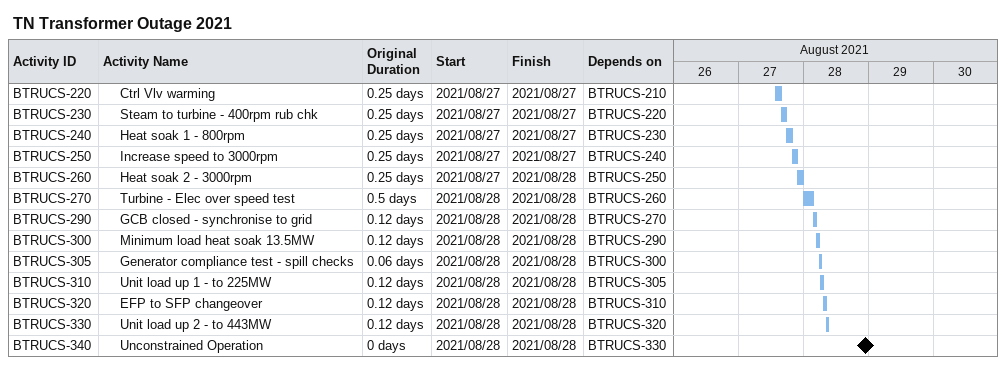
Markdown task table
TN Transformer Outage 2021

| ID | Level | Task | Original duration | Start | Finish | Predecessors |
|---|---|---|---|---|---|---|
| BTRUCS-220 | 2 | Ctrl Vlv warming | 0.25d | 2021-08-27 | 2021-08-27 | BTRUCS-210 |
| BTRUCS-230 | 2 | Steam to turbine - 400rpm rub chk | 0.25d | 2021-08-27 | 2021-08-27 | BTRUCS-220 |
| BTRUCS-240 | 2 | Heat soak 1 - 800rpm | 0.25d | 2021-08-27 | 2021-08-27 | BTRUCS-230 |
| BTRUCS-250 | 2 | Increase speed to 3000rpm | 0.25d | 2021-08-27 | 2021-08-27 | BTRUCS-240 |
| BTRUCS-260 | 2 | Heat soak 2 - 3000rpm | 0.25d | 2021-08-27 | 2021-08-28 | BTRUCS-250 |
| BTRUCS-270 | 2 | Turbine - Elec over speed test | 0.5d | 2021-08-28 | 2021-08-28 | BTRUCS-260 |
| BTRUCS-290 | 2 | GCB closed - synchronise to grid | 0.12d | 2021-08-28 | 2021-08-28 | BTRUCS-270 |
| BTRUCS-300 | 2 | Minimum load heat soak 13.5MW | 0.12d | 2021-08-28 | 2021-08-28 | BTRUCS-290 |
| BTRUCS-305 | 2 | Generator compliance test - spill checks | 0.06d | 2021-08-28 | 2021-08-28 | BTRUCS-300 |
| BTRUCS-310 | 2 | Unit load up 1 - to 225MW | 0.12d | 2021-08-28 | 2021-08-28 | BTRUCS-305 |
| BTRUCS-320 | 2 | EFP to SFP changeover | 0.12d | 2021-08-28 | 2021-08-28 | BTRUCS-310 |
| BTRUCS-330 | 2 | Unit load up 2 - to 443MW | 0.12d | 2021-08-28 | 2021-08-28 | BTRUCS-320 |
| BTRUCS-340 | 2 | Unconstrained Operation | 0d | 2021-08-28 | 2021-08-28 | BTRUCS-330 |
